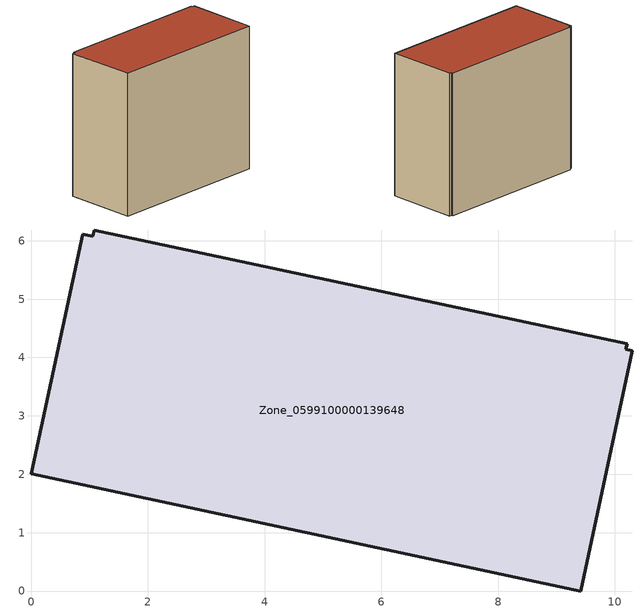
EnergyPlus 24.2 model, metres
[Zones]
Zone_0599100000139648
 floor ground (C_G): 10.21,4.23 10.19,4.14 10.3,4.12 9.42,0 0,2.01 0.89,6.11 1.06,6.08 1.08,6.18 z0
 wall outside (C_F): 10.21,4.23 1.08,6.18 1.06,6.08 0.89,6.11 0,2.01 9.42,0 10.3,4.12 10.19,4.14 10.21,4.23 z0:8.47
 roof outside (C_R): 10.19,4.14 10.21,4.23 1.08,6.18 1.06,6.08 0.89,6.11 0,2.01 9.42,0 10.3,4.12 z8.47
[BUILDING]
Pand.0599100000139648: North Axis=0; Terrain=City; Loads Convergence Tolerance Value=0.04; Temperature Convergence Tolerance Value=0.4; Solar Distribution=FullExterior; Maximum Number of Warmup Days=25; Minimum Number of Warmup Days=1
[Site:Location]
Rotterdam.The.Hague.AP_ZH_NLD Design_Conditions: Latitude=51.96; Longitude=4.45; Time Zone=1; Elevation=-4.5
[SITE:GROUNDTEMPERATURE:BUILDINGSURFACE]
18, 18, 18, 18, 18, 18, 18, 18, 18, 18, 18, 18
[MATERIAL] Thermal Absorptance=0.9; Solar Absorptance=0.7; Visible Absorptance=0.7
Name | Roughness | Thickness | Conductivity | Density | Specific Heat
G.TI.1975-1991 | MediumSmooth | 0.15 | 0.288461 | 540 | 1210
F.TI.1975-1991 | Rough | 0.3 | 0.230769 | 1920 | 840
R.TI.1975-1991 | MediumRough | 0.2 | 0.153846 | 1500 | 1000
[CONSTRUCTION]
C_G: G.TI.1975-1991
C_F: F.TI.1975-1991
C_R: R.TI.1975-1991
[ZONE]
Zone_0599100000139648: Type=1; Multiplier=1; Ceiling Height=Autocalculate; Volume=Autocalculate; Floor Area=autocalculate; Part of Total Floor Area=Yes
[ZONEINFILTRATION:DESIGNFLOWRATE]
Infil_Zone_0599100000139648: Zone or ZoneList or Space or SpaceList=Zone_0599100000139648; Schedule=AlwaysOn; Design Flow Rate Calculation Method=Flow/Area; Flow Rate per Floor Area=0.003; Constant Term Coefficient=1; Temperature Term Coefficient=0; Velocity Term Coefficient=0; Velocity Squared Term Coefficient=0
[HVACTEMPLATE:ZONE:IDEALLOADSAIRSYSTEM]
Zone_0599100000139648: Maximum Heating Supply Air Temperature=50; Minimum Cooling Supply Air Temperature=13; Maximum Heating Supply Air Humidity Ratio=0.0156; Minimum Cooling Supply Air Humidity Ratio=0.0077; Heating Limit=NoLimit; Cooling Limit=NoLimit; Dehumidification Control Type=ConstantSensibleHeatRatio; Cooling Sensible Heat Ratio=0.7; Dehumidification Setpoint=60; Humidification Control Type=None; Humidification Setpoint=30; Outdoor Air Method=None; Outdoor Air Flow Rate per Person=0.00944; Outdoor Air Flow Rate per Zone Floor Area=0; Outdoor Air Flow Rate per Zone=0; Demand Controlled Ventilation Type=None; Outdoor Air Economizer Type=NoEconomizer; Heat Recovery Type=None; Sensible Heat Recovery Effectiveness=0.7; Latent Heat Recovery Effectiveness=0.65
[ZONECONTROL:THERMOSTAT]
ThermostatControl_Zone_0599100000139648: Zone or ZoneList=Zone_0599100000139648; Control Type Schedule=DualSetpointControlType; Control 1=Thermostat_Zone_0599100000139648; Temperature Difference Between Cutout And Setpoint=0
[THERMOSTATSETPOINT:DUALSETPOINT]
Thermostat_Zone_0599100000139648: Heating Setpoint Temperature Schedule=HeatingSetpoint_Zone_0599100000139648; Cooling Setpoint Temperature Schedule=CoolingSetpoint_Zone_0599100000139648
[SCHEDULE:COMPACT]
HeatingSetpoint_Zone_0599100000139648: Through: 12/31, For: AllDays, Until: 24:00, 21
CoolingSetpoint_Zone_0599100000139648: Through: 12/31, For: AllDays, Until: 24:00, 24
DualSetpointControlType: Through: 12/31, For: AllDays, Until: 24:00, 4
AlwaysOn: Through: 12/31, For: AllDays, Until: 24:00, 1
